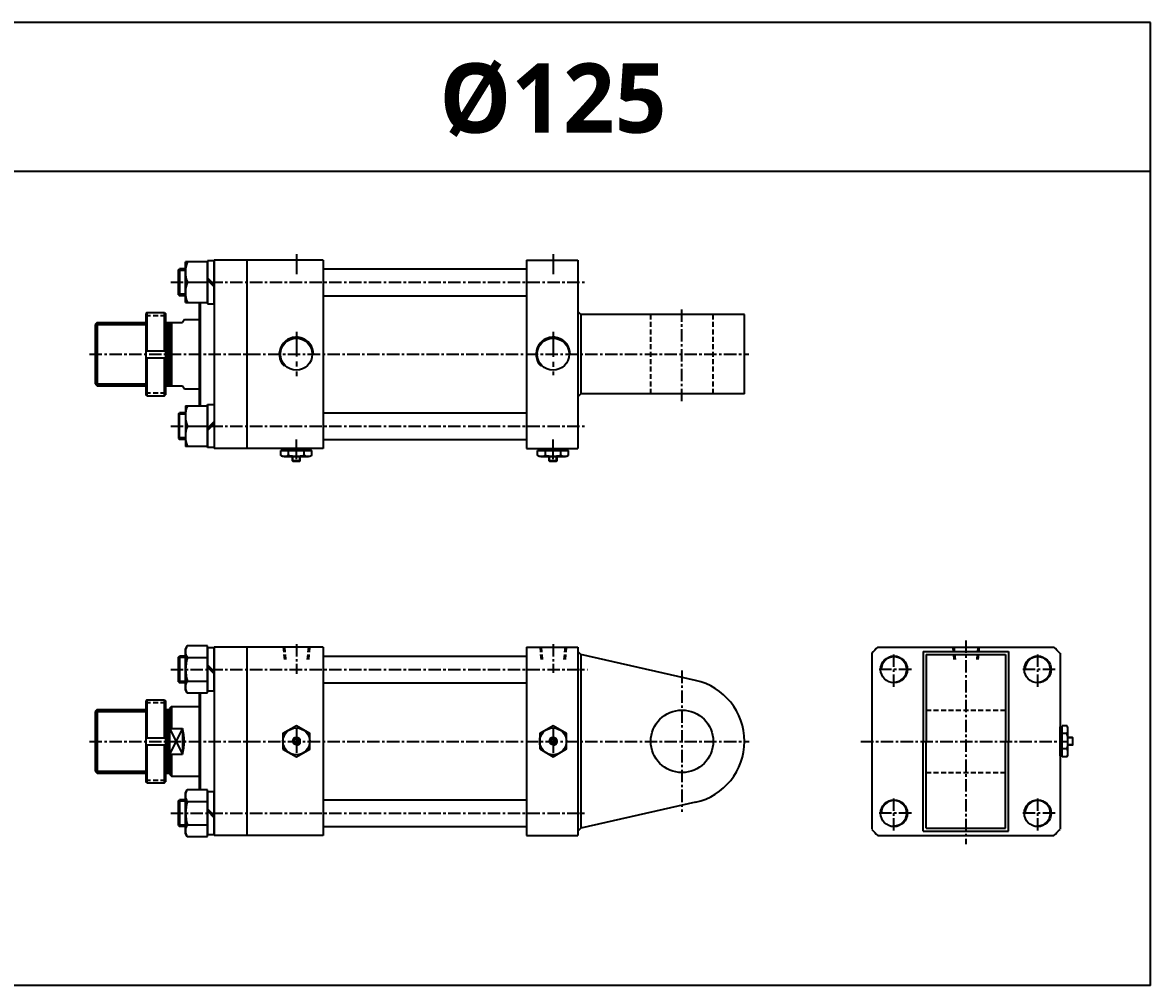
# Model space of a CAD drawing. Extents: x -819 to 5395, y 0 to 1986.
# Drawn here: x 4257 to 5395, y 1015 to 1986 of the extents above; entities that cross this region are included whole.
import ezdxf

# ---------------------------------------------------------------- set-up
doc = ezdxf.new("R2010")
doc.units = 0
doc.header["$LTSCALE"] = 10
doc.header["$MEASUREMENT"] = 0
for name, pattern in [('CENTER', [2, 1.25, -0.25, 0.25, -0.25]), ('CENTERX2', [4, 2.5, -0.5, 0.5, -0.5]), ('HIDDENX2', [0.75, 0.5, -0.25])]:
    doc.linetypes.add(name, pattern=pattern)
doc.layers.get('0').update_dxf_attribs({"linetype": 'CONTINUOUS'})
for name, color, linetype in [('CEN', 1, 'CENTERX2'), ('CENTER', 1, 'CENTER'), ('DIM', 2, 'CONTINUOUS'), ('HID', 2, 'HIDDENX2'), ('ML', 7, 'CONTINUOUS')]:
    doc.layers.add(name, color=color, linetype=linetype)
doc.styles.add('문자', font='romans.shx')

msp = doc.modelspace()

# ---------------------------------------------------------------- linework, layer by layer
for p, q in [((5395, 1986.4), (-2.9, 1986.4)), ((5395, 1015.4), (5395, 1986.4)), ((5395, 1836.4), (0, 1836.4)), ((5395, 1015.4), (0, 1015.4))]:
    msp.add_line(p, q)
at = {"color": 7, "linetype": 'Continuous'}
for p, q in [((4517.8, 1550), (4517.8, 1555)), ((4517.8, 1555), (4524.1, 1555)), ((4518.8, 1555), (4518.8, 1557)), ((4518.8, 1557), (4548, 1557)), ((4521, 1549), (4545.8, 1549)), ((4524.1, 1555), (4549, 1555)), ((4525.6, 1550), (4525.6, 1555)), ((4529.4, 1549.3), (4529.4, 1549.3)), ((4529.4, 1544.5), (4529.4, 1549)), ((4537.4, 1544.5), (4537.4, 1549)), ((4541.2, 1550), (4541.2, 1555)), ((4548, 1555), (4548, 1557)), ((4549, 1550), (4549, 1555)), ((4776.8, 1550), (4776.8, 1555)), ((4776.8, 1555), (4783.1, 1555)), ((4777.8, 1555), (4777.8, 1557)), ((4777.8, 1557), (4807, 1557)), ((4780, 1549), (4804.8, 1549)), ((4783.1, 1555), (4808, 1555)), ((4784.6, 1550), (4784.6, 1555)), ((4788.4, 1549.3), (4788.4, 1549.3)), ((4788.4, 1544.5), (4788.4, 1549)), ((4796.4, 1544.5), (4796.4, 1549)), ((4800.2, 1550), (4800.2, 1555)), ((4807, 1555), (4807, 1557)), ((4808, 1550), (4808, 1555)), ((4529.4, 1544.5), (4529.9, 1544)), ((4537.4, 1544.5), (4529.4, 1544.5)), ((4529.9, 1544), (4536.9, 1544)), ((4537.4, 1544.5), (4536.9, 1544)), ((4788.4, 1544.5), (4788.9, 1544)), ((4796.4, 1544.5), (4788.4, 1544.5)), ((4788.9, 1544), (4795.9, 1544)), ((4796.4, 1544.5), (4795.9, 1544)), ((5303.8, 1247.1), (5303.8, 1276.2)), ((5305.8, 1276.2), (5303.8, 1276.2)), ((5310.9, 1277.2), (5305.8, 1277.2)), ((5305.8, 1252.4), (5305.8, 1277.2)), ((5310.9, 1269.4), (5305.8, 1269.4)), ((5311.8, 1249.2), (5311.8, 1274.1)), ((5316.3, 1265.6), (5311.8, 1265.6)), ((5316.3, 1265.6), (5316.8, 1265.1)), ((5316.3, 1265.6), (5316.3, 1257.6)), ((5316.8, 1258.1), (5316.8, 1265.1)), ((5310.9, 1253.9), (5305.8, 1253.9)), ((5305.8, 1246.1), (5305.8, 1252.4)), ((5311.6, 1257.6), (5311.6, 1257.6)), ((5316.3, 1257.6), (5311.8, 1257.6)), ((5316.3, 1257.6), (5316.8, 1258.1)), ((5305.8, 1247.1), (5303.8, 1247.1)), ((5310.9, 1246.1), (5305.8, 1246.1))]:
    msp.add_line(p, q, dxfattribs=at)
for points in [[(4519.9, 1253.8), (4533.4, 1246), (4546.9, 1253.8), (4546.9, 1269.4), (4533.4, 1277.2), (4519.9, 1269.4)], [(4778.9, 1253.9), (4792.4, 1246.1), (4805.9, 1253.9), (4805.9, 1269.4), (4792.4, 1277.2), (4778.9, 1269.4)], [(4532, 1264.1), (4530.5, 1261.6), (4532, 1259.1), (4534.8, 1259.1), (4536.3, 1261.6), (4534.8, 1264.1)], [(4791, 1264.1), (4789.5, 1261.6), (4791, 1259.1), (4793.8, 1259.1), (4795.3, 1261.6), (4793.8, 1264.1)]]:
    msp.add_lwpolyline(points, close=True, dxfattribs=at)
for centre, radius in [((4533.4, 1261.6), 13.5), ((4792.4, 1261.6), 13.5), ((4533.4, 1261.6), 3.5), ((4792.4, 1261.6), 3.5)]:
    msp.add_circle(centre, radius, dxfattribs=at)
for centre, radius, start, end in [((4521, 1554.7), 5.62, 235.6158, 270), ((4521.7, 1557.3), 8.22, 241.7006, 298.2994), ((4533.4, 1580.4), 31.3, 255.6172, 270.0141), ((4533.4, 1580.4), 31.3, 269.9859, 284.3828), ((4545.1, 1557.3), 8.22, 241.7006, 298.2994), ((4780, 1554.7), 5.62, 235.6158, 270), ((4780.7, 1557.3), 8.22, 241.7006, 298.2994), ((4792.4, 1580.4), 31.3, 255.6172, 270.0141), ((4792.4, 1580.4), 31.3, 269.9859, 284.3828), ((4804.1, 1557.3), 8.22, 241.7006, 298.2994), ((5303.6, 1273.3), 8.22, 331.7006, 28.2994), ((5280.5, 1261.7), 31.3, 359.9859, 14.3828), ((5280.5, 1261.6), 31.3, 345.6172, 0.0141), ((5303.6, 1250), 8.22, 331.7006, 28.2994), ((5306.2, 1249.2), 5.62, 325.6158, 0)]:
    msp.add_arc(centre, radius, start, end, dxfattribs=at)
at = {"layer": 'CEN'}
for p, q in [((4533.4, 1753), (4533.4, 1732.6)), ((4792.4, 1753), (4792.4, 1732.6)), ((4533.4, 1674.6), (4533.4, 1629.7)), ((4792.4, 1674.4), (4792.4, 1631)), ((4533.4, 1546.3), (4533.4, 1566)), ((4792.4, 1546.3), (4792.4, 1566)), ((4533.4, 1274.9), (4533.4, 1248.3)), ((4792.4, 1274.9), (4792.4, 1248.3))]:
    msp.add_line(p, q, dxfattribs=at)
at = {"layer": 'CENTER'}
for p, q in [((4406.6, 1724.5), (4826, 1724.5)), ((4922.4, 1604.7), (4922.4, 1699.6)), ((4324.8, 1652), (4989.7, 1652)), ((4406.6, 1579.5), (4826.6, 1579.5)), ((4533.4, 1359.6), (4533.4, 1329.6)), ((4792.4, 1359.6), (4792.4, 1330.6)), ((5208.8, 1363.4), (5208.8, 1157.8)), ((4406.6, 1334.1), (4827.2, 1334.1)), ((4922.4, 1332.9), (4922.4, 1190.5)), ((4324.8, 1261.6), (4990.3, 1261.6)), ((5103, 1261.6), (5310.9, 1261.6)), ((4406.6, 1189.1), (4825.6, 1189.1))]:
    msp.add_line(p, q, dxfattribs=at)
at = {"layer": 'DIM'}
for p, q in [((4330.4, 1682), (4381.4, 1682)), ((4401.4, 1682), (4403.4, 1682)), ((4403.4, 1682), (4405.4, 1683.2)), ((4330.4, 1622), (4381.4, 1622)), ((4401.4, 1622), (4403.4, 1622)), ((4403.4, 1622), (4405.4, 1620.9)), ((4330.4, 1291.6), (4381.4, 1291.6)), ((4401.4, 1291.6), (4403.4, 1291.6)), ((4403.4, 1291.6), (4405.4, 1292.8)), ((4418.4, 1274.6), (4405.4, 1248.7)), ((4405.4, 1274.6), (4418.4, 1248.7)), ((4330.4, 1231.6), (4381.4, 1231.6)), ((4401.4, 1231.6), (4403.4, 1231.6)), ((4403.4, 1231.6), (4405.4, 1230.5))]:
    msp.add_line(p, q, dxfattribs=at)
for centre in [(4533.4, 1652), (4792.4, 1652)]:
    msp.add_arc(centre, 17.2, 0, 223.5957, dxfattribs=at)
at = {"layer": 'HID'}
for p, q in [((4381.4, 1691), (4401.4, 1691)), ((4890.9, 1612), (4890.9, 1692)), ((4953.9, 1612), (4953.9, 1692)), ((4381.4, 1613), (4401.4, 1613)), ((4520.2, 1356.6), (4521.4, 1342.6)), ((4521.3, 1356.6), (4522.6, 1342.6)), ((4545.5, 1356.6), (4544.2, 1342.6)), ((4546.6, 1356.6), (4545.4, 1342.6)), ((4779.2, 1356.6), (4780.4, 1342.6)), ((4780.3, 1356.6), (4781.6, 1342.6)), ((4804.5, 1356.6), (4803.2, 1342.6)), ((4805.6, 1356.6), (4804.4, 1342.6)), ((5195.6, 1356.6), (5196.9, 1342.6)), ((5196.8, 1356.6), (5198, 1342.6)), ((5220.9, 1356.6), (5219.7, 1342.6)), ((5222.1, 1356.6), (5220.8, 1342.6)), ((4381.4, 1300.6), (4401.4, 1300.6)), ((5168.8, 1293.1), (5248.8, 1293.1)), ((5168.8, 1230.1), (5248.8, 1230.1)), ((4381.4, 1222.6), (4401.4, 1222.6))]:
    msp.add_line(p, q, dxfattribs=at)
at = {"layer": 'ML'}
for p, q in [((4421.6, 1704), (4421.6, 1745)), ((4443.6, 1745), (4421.6, 1745)), ((4443.6, 1746.2), (4443.6, 1702.9)), ((4450.4, 1746.2), (4443.6, 1746.2)), ((4443.6, 1704), (4443.6, 1745)), ((4450.4, 1747), (4450.4, 1557)), ((4560.4, 1747), (4450.4, 1747)), ((4450.4, 1702.9), (4450.4, 1746.2)), ((4483.4, 1747), (4483.4, 1557)), ((4560.4, 1747), (4560.4, 1557)), ((4765.4, 1747), (4817.4, 1747)), ((4765.4, 1747), (4765.4, 1557)), ((4817.4, 1747), (4817.4, 1557)), ((4414.6, 1737), (4415.6, 1738)), ((4414.6, 1712), (4414.6, 1737)), ((4421.6, 1738), (4415.6, 1738)), ((4415.6, 1738), (4415.6, 1711)), ((4450.4, 1737.8), (4450.4, 1711.2)), ((4560.4, 1738), (4765.4, 1738)), ((4423.4, 1724.5), (4443.6, 1724.5)), ((4443.6, 1729.1), (4450.4, 1722.3)), ((4443.6, 1726.8), (4450.4, 1720)), ((4414.6, 1712), (4415.6, 1711)), ((4421.6, 1711), (4415.6, 1711)), ((4560.4, 1711), (4765.4, 1711)), ((4421.6, 1704), (4443.6, 1704)), ((4435.4, 1704), (4435.4, 1600)), ((4436.4, 1704), (4436.4, 1600)), ((4443.6, 1702.9), (4450.4, 1702.9)), ((4332.4, 1684), (4330.4, 1682)), ((4332.4, 1684), (4381.4, 1684)), ((4332.4, 1684), (4332.4, 1620)), ((4382.4, 1694), (4381.4, 1693)), ((4381.4, 1693), (4381.4, 1611)), ((4382.4, 1694), (4400.4, 1694)), ((4382.4, 1694), (4382.4, 1655.5)), ((4400.4, 1694), (4401.4, 1693)), ((4400.4, 1655.5), (4400.4, 1694)), ((4401.4, 1693), (4401.4, 1611)), ((4401.4, 1685), (4401.4, 1619)), ((4401.4, 1684), (4418.4, 1684)), ((4403.4, 1684), (4403.4, 1620)), ((4405.4, 1684), (4405.4, 1620)), ((4407.4, 1684), (4407.4, 1652)), ((4420.4, 1687), (4418.4, 1684)), ((4420.4, 1687), (4435.4, 1687)), ((4817.4, 1695), (4820.4, 1692)), ((4820.4, 1692), (4820.4, 1612)), ((4985.4, 1692), (4820.4, 1692)), ((4985.4, 1612), (4985.4, 1692)), ((4330.4, 1682), (4330.4, 1622)), ((4381.4, 1655.5), (4401.4, 1655.5)), ((4407.4, 1652), (4407.4, 1620)), ((4381.4, 1648.5), (4401.4, 1648.5)), ((4382.4, 1648.5), (4382.4, 1610)), ((4400.4, 1610), (4400.4, 1648.5)), ((4330.4, 1622), (4332.4, 1620)), ((4332.4, 1620), (4381.4, 1620)), ((4401.4, 1620), (4418.4, 1620)), ((4418.4, 1620), (4420.4, 1617)), ((4420.4, 1617), (4435.4, 1617)), ((4382.4, 1610), (4381.4, 1611)), ((4382.4, 1610), (4400.4, 1610)), ((4400.4, 1610), (4401.4, 1611)), ((4820.4, 1612), (4817.4, 1609)), ((4985.4, 1612), (4820.4, 1612)), ((4414.6, 1592), (4415.6, 1593)), ((4421.6, 1593), (4415.6, 1593)), ((4415.6, 1566), (4415.6, 1593)), ((4421.6, 1600), (4421.6, 1559)), ((4421.6, 1600), (4443.6, 1600)), ((4443.6, 1557.9), (4443.6, 1601.2)), ((4443.6, 1601.2), (4450.4, 1601.2)), ((4443.6, 1600), (4443.6, 1559)), ((4450.4, 1601.2), (4450.4, 1557.9)), ((4560.4, 1593), (4765.4, 1593)), ((4414.6, 1592), (4414.6, 1567)), ((4443.6, 1577.3), (4450.4, 1584.1)), ((4443.6, 1575), (4450.4, 1581.8)), ((4450.4, 1592.8), (4450.4, 1566.2)), ((4423.4, 1579.5), (4443.6, 1579.5)), ((4414.6, 1567), (4415.6, 1566)), ((4421.6, 1566), (4415.6, 1566)), ((4443.6, 1559), (4421.6, 1559)), ((4560.4, 1566), (4765.4, 1566)), ((4450.4, 1557.9), (4443.6, 1557.9)), ((4560.4, 1557), (4450.4, 1557)), ((4765.4, 1557), (4817.4, 1557)), ((4421.6, 1354.6), (4423.4, 1357.8)), ((4421.6, 1313.6), (4421.6, 1354.6)), ((4443.6, 1357.8), (4423.4, 1357.8)), ((4443.6, 1310.5), (4443.6, 1357.8)), ((4443.6, 1355.8), (4443.6, 1312.5)), ((4450.4, 1355.8), (4443.6, 1355.8)), ((4450.4, 1356.6), (4450.4, 1166.6)), ((4560.4, 1356.6), (4450.4, 1356.6)), ((4450.4, 1312.5), (4450.4, 1355.8)), ((4483.4, 1356.6), (4483.4, 1166.6)), ((4560.4, 1356.6), (4560.4, 1166.6)), ((4765.4, 1356.6), (4817.4, 1356.6)), ((4765.4, 1356.6), (4765.4, 1166.6)), ((4817.4, 1356.6), (4817.4, 1166.6)), ((5120.1, 1356.6), (5297.6, 1356.6)), ((4414.6, 1346.6), (4415.6, 1347.6)), ((4414.6, 1321.6), (4414.6, 1346.6)), ((4421.6, 1347.6), (4415.6, 1347.6)), ((4415.6, 1347.6), (4415.6, 1320.6)), ((4423.4, 1346), (4443.6, 1346)), ((4560.4, 1347.6), (4765.4, 1347.6)), ((4817.4, 1352.1), (4820.4, 1349.1)), ((4820.4, 1349.1), (4820.4, 1174.1)), ((4936.2, 1323.1), (4820.4, 1349.1)), ((5113.8, 1350.4), (5113.8, 1172.9)), ((5165.8, 1352.1), (5165.8, 1261.6)), ((5165.8, 1352.1), (5251.8, 1352.1)), ((5168.8, 1349.1), (5168.8, 1261.6)), ((5168.8, 1349.1), (5248.8, 1349.1)), ((5248.8, 1349.1), (5248.8, 1261.6)), ((5251.8, 1352.1), (5251.8, 1261.6)), ((5303.8, 1350.4), (5303.8, 1172.9)), ((4443.6, 1338.7), (4450.4, 1331.9)), ((4443.6, 1336.4), (4450.4, 1329.6)), ((4414.6, 1321.6), (4415.6, 1320.6)), ((4421.6, 1320.6), (4415.6, 1320.6)), ((4423.4, 1322.3), (4443.6, 1322.3)), ((4560.4, 1320.6), (4765.4, 1320.6)), ((4423.4, 1310.5), (4421.6, 1313.6)), ((4423.4, 1310.5), (4443.6, 1310.5)), ((4435.4, 1310.5), (4435.4, 1212.8)), ((4436.4, 1310.5), (4436.4, 1212.8)), ((4443.6, 1312.5), (4450.4, 1312.5)), ((4382.4, 1303.6), (4381.4, 1302.6)), ((4381.4, 1302.6), (4381.4, 1220.6)), ((4382.4, 1303.6), (4400.4, 1303.6)), ((4382.4, 1303.6), (4382.4, 1265.1)), ((4400.4, 1303.6), (4401.4, 1302.6)), ((4400.4, 1265.1), (4400.4, 1303.6)), ((4401.4, 1302.6), (4401.4, 1220.6)), ((4332.4, 1293.6), (4330.4, 1291.6)), ((4330.4, 1291.6), (4330.4, 1231.6)), ((4332.4, 1293.6), (4381.4, 1293.6)), ((4332.4, 1293.6), (4332.4, 1229.6)), ((4401.4, 1294.6), (4401.4, 1228.6)), ((4401.4, 1293.6), (4405.4, 1293.6)), ((4403.4, 1293.6), (4403.4, 1229.6)), ((4407.4, 1296.6), (4405.4, 1294.6)), ((4405.4, 1294.6), (4405.4, 1228.6)), ((4407.4, 1296.6), (4435.4, 1296.6)), ((4407.4, 1296.6), (4407.4, 1274.6)), ((4405.4, 1274.6), (4418.4, 1274.6)), ((4418.4, 1274.6), (4418.4, 1248.7)), ((4381.4, 1265.1), (4401.4, 1265.1)), ((4381.4, 1258.1), (4401.4, 1258.1)), ((4382.4, 1258.1), (4382.4, 1219.6)), ((4400.4, 1219.6), (4400.4, 1258.1)), ((5165.8, 1171.1), (5165.8, 1261.6)), ((5168.8, 1174.1), (5168.8, 1261.6)), ((5248.8, 1174.1), (5248.8, 1261.6)), ((5251.8, 1171.1), (5251.8, 1261.6)), ((4405.4, 1248.7), (4418.4, 1248.7)), ((4407.4, 1248.7), (4407.4, 1226.6)), ((4330.4, 1231.6), (4332.4, 1229.6)), ((4332.4, 1229.6), (4381.4, 1229.6)), ((4401.4, 1229.6), (4405.4, 1229.6)), ((4382.4, 1219.6), (4381.4, 1220.6)), ((4382.4, 1219.6), (4400.4, 1219.6)), ((4400.4, 1219.6), (4401.4, 1220.6)), ((4405.4, 1228.6), (4407.4, 1226.6)), ((4407.4, 1226.6), (4435.4, 1226.6)), ((4421.6, 1209.6), (4423.4, 1212.8)), ((4421.6, 1168.6), (4421.6, 1209.6)), ((4443.6, 1212.8), (4423.4, 1212.8)), ((4443.6, 1165.5), (4443.6, 1212.8)), ((4443.6, 1210.8), (4443.6, 1167.5)), ((4450.4, 1210.8), (4443.6, 1210.8)), ((4450.4, 1167.5), (4450.4, 1210.8)), ((4414.6, 1201.6), (4415.6, 1202.6)), ((4414.6, 1176.6), (4414.6, 1201.6)), ((4421.6, 1202.6), (4415.6, 1202.6)), ((4415.6, 1202.6), (4415.6, 1175.6)), ((4423.4, 1201), (4443.6, 1201)), ((4560.4, 1202.6), (4765.4, 1202.6)), ((4936.2, 1200.2), (4820.4, 1174.1)), ((4443.6, 1193.7), (4450.4, 1186.9)), ((4443.6, 1191.4), (4450.4, 1184.6)), ((4414.6, 1176.6), (4415.6, 1175.6)), ((4421.6, 1175.6), (4415.6, 1175.6)), ((4423.4, 1177.3), (4443.6, 1177.3)), ((4560.4, 1175.6), (4765.4, 1175.6)), ((4820.4, 1174.1), (4817.4, 1171.1)), ((5168.8, 1174.1), (5248.8, 1174.1)), ((4423.4, 1165.5), (4421.6, 1168.6)), ((4423.4, 1165.5), (4443.6, 1165.5)), ((4443.6, 1167.5), (4450.4, 1167.5)), ((4560.4, 1166.6), (4450.4, 1166.6)), ((4765.4, 1166.6), (4817.4, 1166.6)), ((5120.1, 1166.6), (5297.6, 1166.6)), ((5165.8, 1171.1), (5251.8, 1171.1))]:
    msp.add_line(p, q, dxfattribs=at)
at = {"layer": 'ML', "color": 2}
for p, q in [((4421.6, 1736.5), (4414.6, 1736.5)), ((4421.6, 1712.5), (4414.6, 1712.5)), ((4421.6, 1591.5), (4414.6, 1591.5)), ((4421.6, 1567.5), (4414.6, 1567.5)), ((4529.9, 1549.2), (4529.9, 1549.2)), ((4529.9, 1544), (4529.9, 1549)), ((4536.9, 1544), (4536.9, 1549)), ((4788.9, 1549.2), (4788.9, 1549.2)), ((4788.9, 1544), (4788.9, 1549)), ((4795.9, 1544), (4795.9, 1549)), ((4421.6, 1346.1), (4414.6, 1346.1)), ((4421.6, 1322.1), (4414.6, 1322.1)), ((5316.8, 1265.1), (5311.8, 1265.1)), ((5311.7, 1258.1), (5311.7, 1258.1)), ((5316.8, 1258.1), (5311.8, 1258.1)), ((4421.6, 1201.1), (4414.6, 1201.1)), ((4421.6, 1177.1), (4414.6, 1177.1))]:
    msp.add_line(p, q, dxfattribs=at)
at = {"layer": 'ML', "color": 1, "linetype": 'CENTER'}
for p, q in [((5136.3, 1316.6), (5136.3, 1351.6)), ((5281.3, 1316.6), (5281.3, 1351.6)), ((5153.8, 1334.1), (5118.8, 1334.1)), ((5298.8, 1334.1), (5263.8, 1334.1)), ((5136.3, 1171.6), (5136.3, 1206.6)), ((5281.3, 1171.6), (5281.3, 1206.6)), ((5153.8, 1189.1), (5118.8, 1189.1)), ((5298.8, 1189.1), (5263.8, 1189.1))]:
    msp.add_line(p, q, dxfattribs=at)
at = {"layer": 'ML'}
for centre, radius in [((4533.4, 1652), 16.1), ((4792.4, 1652), 16.1), ((5136.3, 1334.1), 13.5), ((5281.3, 1334.1), 13.5), ((4922.4, 1261.6), 31.5), ((5136.3, 1189.1), 13.5), ((5281.3, 1189.1), 13.5)]:
    msp.add_circle(centre, radius, dxfattribs=at)
for centre, radius, start, end in [((4451.2, 1734.8), 29.6, 159.7297, 200.2703), ((4451.2, 1714.3), 29.6, 159.7297, 200.2703), ((4451.2, 1589.8), 29.6, 159.7297, 200.2703), ((4451.2, 1569.3), 29.6, 159.7297, 200.2703), ((4432.1, 1351.9), 10.5, 145.591, 214.409), ((5208.8, 1261.6), 130, 133.0491, 136.9509), ((5208.8, 1261.6), 130, 43.0491, 46.9509), ((4462.6, 1333.9), 41, 162.8014, 179.5998), ((4462.6, 1334.4), 41, 180.4002, 197.1986), ((4432.1, 1316.4), 10.5, 145.591, 214.409), ((4922.4, 1261.6), 63, 282.6686, 77.3314), ((4377.2, 1261.6), 43.2, 342.4949, 17.5051), ((4432.1, 1206.9), 10.5, 145.591, 214.409), ((4462.6, 1188.9), 41, 162.8014, 179.5998), ((4462.6, 1189.4), 41, 180.4002, 197.1986), ((4432.1, 1171.4), 10.5, 145.591, 214.409), ((5208.8, 1261.6), 130, 223.0491, 226.9509), ((5208.8, 1261.6), 130, 313.0491, 316.9509)]:
    msp.add_arc(centre, radius, start, end, dxfattribs=at)
at = {"layer": 'ML', "color": 2}
for centre, radius in [((5136.3, 1334.1), 12.8), ((5281.3, 1334.1), 12.8), ((4533.4, 1261.6), 4), ((4792.4, 1261.6), 4), ((5136.3, 1189.1), 12.8), ((5281.3, 1189.1), 12.8)]:
    msp.add_arc(centre, radius, 270, 180, dxfattribs=at)

# ---------------------------------------------------------------- texts
at = {"insert": (4677.7, 1945.3), "char_height": 70, "attachment_point": 1, "style": '문자'}
msp.add_mtext_dynamic_manual_height_columns('{\\fMalgun Gothic|b1|i0|c129|p50;%%C125}', width=124.533, gutter_width=16, heights=[-75.6], dxfattribs=at)

doc.saveas('drawing.dxf')
